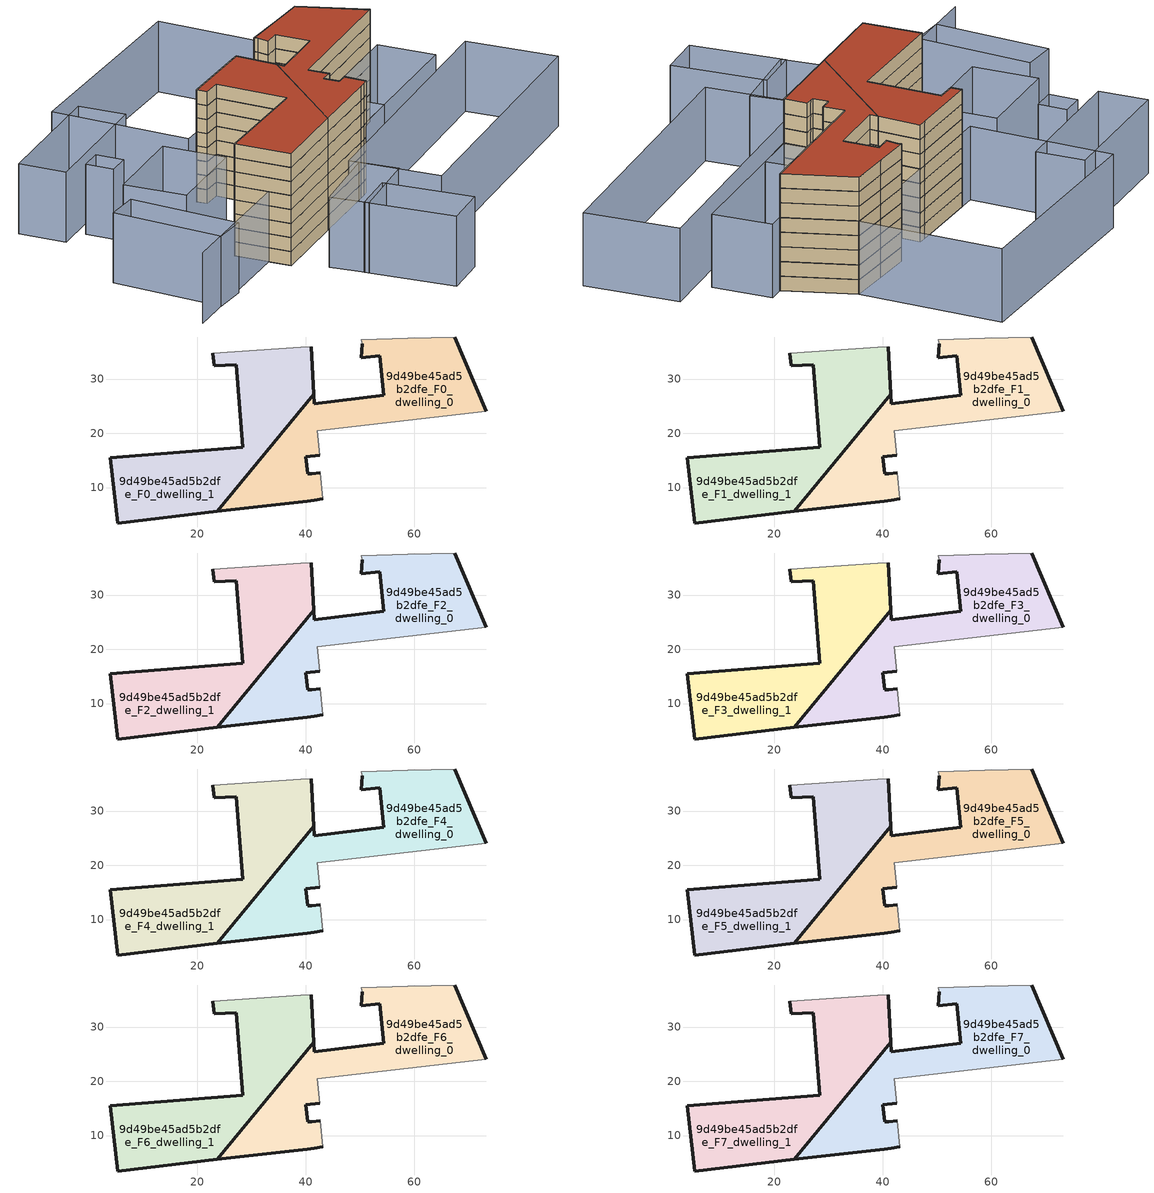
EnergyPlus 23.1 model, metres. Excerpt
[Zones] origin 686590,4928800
9d49be45ad5b2dfe_F0_dwelling_0
 floor ground (EU_floor_Construction): 73.29,24.1 67.45,37.75 58.76,37.49 50.28,37.21 50.4,36.48 50.2,33.9 53.6,34.28 54.4,26.98 41.54,25.48 41.46,27.23 23.71,5.6 40.25,7.52 41.56,7.7 43.11,7.91 42.71,12.69 41.11,12.57 40.39,12.51 40.01,15.71 42.6,15.92 42.12,20.43 z0
 wall outside (EU_wall_Construction): 67.45,37.75 73.29,24.1 / 42.6,15.92 40.01,15.71 40.39,12.51 41.11,12.57 42.71,12.69 / 43.11,7.91 41.56,7.7 40.25,7.52 23.71,5.6 41.46,27.23 41.54,25.48 54.4,26.98 53.6,34.28 50.2,33.9 50.4,36.48 z0:3
 wall adiabatic (EU_wall_Construction): 50.4,36.48 50.28,37.21 58.76,37.49 67.45,37.75 / 73.29,24.1 42.12,20.43 42.6,15.92 / 42.71,12.69 43.11,7.91 z0:3
9d49be45ad5b2dfe_F0_dwelling_1
 floor ground (EU_floor_Construction): 23.71,5.6 41.46,27.23 41.03,35.96 39.06,35.84 22.88,34.71 23.16,32.44 27.18,32.68 28.38,17.45 3.96,15.52 5.36,3.47 z0
 wall outside (EU_wall_Construction): 41.03,35.96 41.46,27.23 23.71,5.6 5.36,3.47 3.96,15.52 28.38,17.45 27.18,32.68 23.16,32.44 22.88,34.71 z0:3
 wall adiabatic (EU_wall_Construction): 22.88,34.71 39.06,35.84 41.03,35.96 z0:3
9d49be45ad5b2dfe_F1_dwelling_0
 floor to 9d49be45ad5b2dfe_F0_dwelling_0 (EU_floor_Construction): 73.29,24.1 67.45,37.75 58.76,37.49 50.28,37.21 50.4,36.48 50.2,33.9 53.6,34.28 54.4,26.98 41.54,25.48 41.46,27.23 23.71,5.6 40.25,7.52 41.56,7.7 43.11,7.91 42.71,12.69 41.11,12.57 40.39,12.51 40.01,15.71 42.6,15.92 42.12,20.43 z3
 wall outside (EU_wall_Construction): 67.45,37.75 73.29,24.1 / 42.6,15.92 40.01,15.71 40.39,12.51 41.11,12.57 42.71,12.69 / 43.11,7.91 41.56,7.7 40.25,7.52 23.71,5.6 41.46,27.23 41.54,25.48 54.4,26.98 53.6,34.28 50.2,33.9 50.4,36.48 z3:6
 wall adiabatic (EU_wall_Construction): 50.4,36.48 50.28,37.21 58.76,37.49 67.45,37.75 / 73.29,24.1 42.12,20.43 42.6,15.92 / 42.71,12.69 43.11,7.91 z3:6
9d49be45ad5b2dfe_F1_dwelling_1
 floor to 9d49be45ad5b2dfe_F0_dwelling_1 (EU_floor_Construction): 23.71,5.6 41.46,27.23 41.03,35.96 39.06,35.84 22.88,34.71 23.16,32.44 27.18,32.68 28.38,17.45 3.96,15.52 5.36,3.47 z3
 wall outside (EU_wall_Construction): 41.03,35.96 41.46,27.23 23.71,5.6 5.36,3.47 3.96,15.52 28.38,17.45 27.18,32.68 23.16,32.44 22.88,34.71 z3:6
 wall adiabatic (EU_wall_Construction): 22.88,34.71 39.06,35.84 41.03,35.96 z3:6
9d49be45ad5b2dfe_F2_dwelling_0
 floor to 9d49be45ad5b2dfe_F1_dwelling_0 (EU_floor_Construction): 73.29,24.1 67.45,37.75 58.76,37.49 50.28,37.21 50.4,36.48 50.2,33.9 53.6,34.28 54.4,26.98 41.54,25.48 41.46,27.23 23.71,5.6 40.25,7.52 41.56,7.7 43.11,7.91 42.71,12.69 41.11,12.57 40.39,12.51 40.01,15.71 42.6,15.92 42.12,20.43 z6
 wall outside (EU_wall_Construction): 67.45,37.75 73.29,24.1 / 42.6,15.92 40.01,15.71 40.39,12.51 41.11,12.57 42.71,12.69 / 43.11,7.91 41.56,7.7 40.25,7.52 23.71,5.6 41.46,27.23 41.54,25.48 54.4,26.98 53.6,34.28 50.2,33.9 50.4,36.48 z6:9
 wall adiabatic (EU_wall_Construction): 50.4,36.48 50.28,37.21 58.76,37.49 67.45,37.75 / 73.29,24.1 42.12,20.43 42.6,15.92 / 42.71,12.69 43.11,7.91 z6:9
9d49be45ad5b2dfe_F2_dwelling_1
 floor to 9d49be45ad5b2dfe_F1_dwelling_1 (EU_floor_Construction): 23.71,5.6 41.46,27.23 41.03,35.96 39.06,35.84 22.88,34.71 23.16,32.44 27.18,32.68 28.38,17.45 3.96,15.52 5.36,3.47 z6
 wall outside (EU_wall_Construction): 41.03,35.96 41.46,27.23 23.71,5.6 5.36,3.47 3.96,15.52 28.38,17.45 27.18,32.68 23.16,32.44 22.88,34.71 z6:9
 wall adiabatic (EU_wall_Construction): 22.88,34.71 39.06,35.84 41.03,35.96 z6:9
9d49be45ad5b2dfe_F3_dwelling_0
 floor to 9d49be45ad5b2dfe_F2_dwelling_0 (EU_floor_Construction): 73.29,24.1 67.45,37.75 58.76,37.49 50.28,37.21 50.4,36.48 50.2,33.9 53.6,34.28 54.4,26.98 41.54,25.48 41.46,27.23 23.71,5.6 40.25,7.52 41.56,7.7 43.11,7.91 42.71,12.69 41.11,12.57 40.39,12.51 40.01,15.71 42.6,15.92 42.12,20.43 z9
 wall outside (EU_wall_Construction): 67.45,37.75 73.29,24.1 / 42.6,15.92 40.01,15.71 40.39,12.51 41.11,12.57 42.71,12.69 / 43.11,7.91 41.56,7.7 40.25,7.52 23.71,5.6 41.46,27.23 41.54,25.48 54.4,26.98 53.6,34.28 50.2,33.9 50.4,36.48 z9:12
 wall adiabatic (EU_wall_Construction): 50.4,36.48 50.28,37.21 58.76,37.49 67.45,37.75 / 73.29,24.1 42.12,20.43 42.6,15.92 / 42.71,12.69 43.11,7.91 z9:12
9d49be45ad5b2dfe_F3_dwelling_1
 floor to 9d49be45ad5b2dfe_F2_dwelling_1 (EU_floor_Construction): 23.71,5.6 41.46,27.23 41.03,35.96 39.06,35.84 22.88,34.71 23.16,32.44 27.18,32.68 28.38,17.45 3.96,15.52 5.36,3.47 z9
 wall outside (EU_wall_Construction): 41.03,35.96 41.46,27.23 23.71,5.6 5.36,3.47 3.96,15.52 28.38,17.45 27.18,32.68 23.16,32.44 22.88,34.71 z9:12
 wall adiabatic (EU_wall_Construction): 22.88,34.71 39.06,35.84 41.03,35.96 z9:12
9d49be45ad5b2dfe_F4_dwelling_0
 floor to 9d49be45ad5b2dfe_F3_dwelling_0 (EU_floor_Construction): 73.29,24.1 67.45,37.75 58.76,37.49 50.28,37.21 50.4,36.48 50.2,33.9 53.6,34.28 54.4,26.98 41.54,25.48 41.46,27.23 23.71,5.6 40.25,7.52 41.56,7.7 43.11,7.91 42.71,12.69 41.11,12.57 40.39,12.51 40.01,15.71 42.6,15.92 42.12,20.43 z12
 wall outside (EU_wall_Construction): 67.45,37.75 73.29,24.1 / 42.6,15.92 40.01,15.71 40.39,12.51 41.11,12.57 42.71,12.69 / 43.11,7.91 41.56,7.7 40.25,7.52 23.71,5.6 41.46,27.23 41.54,25.48 54.4,26.98 53.6,34.28 50.2,33.9 50.4,36.48 z12:15
 wall adiabatic (EU_wall_Construction): 50.4,36.48 50.28,37.21 58.76,37.49 67.45,37.75 / 73.29,24.1 42.12,20.43 42.6,15.92 / 42.71,12.69 43.11,7.91 z12:15
9d49be45ad5b2dfe_F4_dwelling_1
 floor to 9d49be45ad5b2dfe_F3_dwelling_1 (EU_floor_Construction): 23.71,5.6 41.46,27.23 41.03,35.96 39.06,35.84 22.88,34.71 23.16,32.44 27.18,32.68 28.38,17.45 3.96,15.52 5.36,3.47 z12
 wall outside (EU_wall_Construction): 41.03,35.96 41.46,27.23 23.71,5.6 5.36,3.47 3.96,15.52 28.38,17.45 27.18,32.68 23.16,32.44 22.88,34.71 z12:15
 wall adiabatic (EU_wall_Construction): 22.88,34.71 39.06,35.84 41.03,35.96 z12:15
9d49be45ad5b2dfe_F5_dwelling_0
 floor to 9d49be45ad5b2dfe_F4_dwelling_0 (EU_floor_Construction): 73.29,24.1 67.45,37.75 58.76,37.49 50.28,37.21 50.4,36.48 50.2,33.9 53.6,34.28 54.4,26.98 41.54,25.48 41.46,27.23 23.71,5.6 40.25,7.52 41.56,7.7 43.11,7.91 42.71,12.69 41.11,12.57 40.39,12.51 40.01,15.71 42.6,15.92 42.12,20.43 z15
 wall outside (EU_wall_Construction): 67.45,37.75 73.29,24.1 / 42.6,15.92 40.01,15.71 40.39,12.51 41.11,12.57 42.71,12.69 / 43.11,7.91 41.56,7.7 40.25,7.52 23.71,5.6 41.46,27.23 41.54,25.48 54.4,26.98 53.6,34.28 50.2,33.9 50.4,36.48 z15:18
 wall adiabatic (EU_wall_Construction): 50.4,36.48 50.28,37.21 58.76,37.49 67.45,37.75 / 73.29,24.1 42.12,20.43 42.6,15.92 / 42.71,12.69 43.11,7.91 z15:18
9d49be45ad5b2dfe_F5_dwelling_1
 floor to 9d49be45ad5b2dfe_F4_dwelling_1 (EU_floor_Construction): 23.71,5.6 41.46,27.23 41.03,35.96 39.06,35.84 22.88,34.71 23.16,32.44 27.18,32.68 28.38,17.45 3.96,15.52 5.36,3.47 z15
 wall outside (EU_wall_Construction): 41.03,35.96 41.46,27.23 23.71,5.6 5.36,3.47 3.96,15.52 28.38,17.45 27.18,32.68 23.16,32.44 22.88,34.71 z15:18
 wall adiabatic (EU_wall_Construction): 22.88,34.71 39.06,35.84 41.03,35.96 z15:18
9d49be45ad5b2dfe_F6_dwelling_0
 floor to 9d49be45ad5b2dfe_F5_dwelling_0 (EU_floor_Construction): 73.29,24.1 67.45,37.75 58.76,37.49 50.28,37.21 50.4,36.48 50.2,33.9 53.6,34.28 54.4,26.98 41.54,25.48 41.46,27.23 23.71,5.6 40.25,7.52 41.56,7.7 43.11,7.91 42.71,12.69 41.11,12.57 40.39,12.51 40.01,15.71 42.6,15.92 42.12,20.43 z18
 wall outside (EU_wall_Construction): 67.45,37.75 73.29,24.1 / 42.6,15.92 40.01,15.71 40.39,12.51 41.11,12.57 42.71,12.69 / 43.11,7.91 41.56,7.7 40.25,7.52 23.71,5.6 41.46,27.23 41.54,25.48 54.4,26.98 53.6,34.28 50.2,33.9 50.4,36.48 z18:21
 wall adiabatic (EU_wall_Construction): 50.4,36.48 50.28,37.21 58.76,37.49 67.45,37.75 / 73.29,24.1 42.12,20.43 42.6,15.92 / 42.71,12.69 43.11,7.91 z18:21
9d49be45ad5b2dfe_F6_dwelling_1
 floor to 9d49be45ad5b2dfe_F5_dwelling_1 (EU_floor_Construction): 23.71,5.6 41.46,27.23 41.03,35.96 39.06,35.84 22.88,34.71 23.16,32.44 27.18,32.68 28.38,17.45 3.96,15.52 5.36,3.47 z18
 wall outside (EU_wall_Construction): 41.03,35.96 41.46,27.23 23.71,5.6 5.36,3.47 3.96,15.52 28.38,17.45 27.18,32.68 23.16,32.44 22.88,34.71 z18:21
 wall adiabatic (EU_wall_Construction): 22.88,34.71 39.06,35.84 41.03,35.96 z18:21
9d49be45ad5b2dfe_F7_dwelling_0
 floor to 9d49be45ad5b2dfe_F6_dwelling_0 (EU_floor_Construction): 73.29,24.1 67.45,37.75 58.76,37.49 50.28,37.21 50.4,36.48 50.2,33.9 53.6,34.28 54.4,26.98 41.54,25.48 41.46,27.23 23.71,5.6 40.25,7.52 41.56,7.7 43.11,7.91 42.71,12.69 41.11,12.57 40.39,12.51 40.01,15.71 42.6,15.92 42.12,20.43 z21
 wall outside (EU_wall_Construction): 67.45,37.75 73.29,24.1 / 42.6,15.92 40.01,15.71 40.39,12.51 41.11,12.57 42.71,12.69 / 43.11,7.91 41.56,7.7 40.25,7.52 23.71,5.6 41.46,27.23 41.54,25.48 54.4,26.98 53.6,34.28 50.2,33.9 50.4,36.48 z21:24
 wall adiabatic (EU_wall_Construction): 50.4,36.48 50.28,37.21 58.76,37.49 67.45,37.75 / 73.29,24.1 42.12,20.43 42.6,15.92 / 42.71,12.69 43.11,7.91 z21:24
 roof outside (EU_roof_Construction): 67.45,37.75 73.29,24.1 42.12,20.43 42.6,15.92 40.01,15.71 40.39,12.51 41.11,12.57 42.71,12.69 43.11,7.91 41.56,7.7 40.25,7.52 23.71,5.6 41.46,27.23 41.54,25.48 54.4,26.98 53.6,34.28 50.2,33.9 50.4,36.48 50.28,37.21 58.76,37.49 z24
9d49be45ad5b2dfe_F7_dwelling_1
 floor to 9d49be45ad5b2dfe_F6_dwelling_1 (EU_floor_Construction): 23.71,5.6 41.46,27.23 41.03,35.96 39.06,35.84 22.88,34.71 23.16,32.44 27.18,32.68 28.38,17.45 3.96,15.52 5.36,3.47 z21
 wall outside (EU_wall_Construction): 41.03,35.96 41.46,27.23 23.71,5.6 5.36,3.47 3.96,15.52 28.38,17.45 27.18,32.68 23.16,32.44 22.88,34.71 z21:24
 wall adiabatic (EU_wall_Construction): 22.88,34.71 39.06,35.84 41.03,35.96 z21:24
 roof outside (EU_roof_Construction): 41.03,35.96 41.46,27.23 23.71,5.6 5.36,3.47 3.96,15.52 28.38,17.45 27.18,32.68 23.16,32.44 22.88,34.71 39.06,35.84 z24
shading: -27.06,5.01 19.76,9.77 / 12.64,-29.57 9.72,-10.45 / 9.72,-10.45 19.58,-8.94 / 19.58,-8.94 22.5,-28.06 / 22.5,-28.06 12.64,-29.57 / 27.29,-8.33 9.9,-11.47 / 9.9,-11.47 8.42,-3.33 / 8.42,-3.33 25.81,-0.18 / 25.81,-0.18 27.29,-8.33 / 25.42,1.91 86.73,10.33 / 86.73,10.33 89.39,-9.06 / 89.39,-9.06 28.08,-17.47 / 28.08,-17.47 25.42,1.91 / 52.4,9.15 43.11,7.91 / 43.11,7.91 41.95,16.53 / 41.95,16.53 51.24,17.78 / 51.24,17.78 52.4,9.15 / 42.07,20.42 76.71,24.5 / 76.71,24.5 78.16,12.19 / 78.16,12.19 43.52,8.11 / 43.52,8.11 42.07,20.42 / -11.53,29.94 -10.99,6.05 / -10.99,6.05 -18.31,5.89 / -18.31,5.89 -18.85,29.77 / -18.85,29.77 -11.53,29.94 / -4.62,21.36 -6.13,34.76 / -6.13,34.76 13.65,36.99 / 13.65,36.99 15.16,23.59 / 15.16,23.59 -4.62,21.36 / 3.73,46.46 4.37,40.55 / 4.37,40.55 -0.59,40.01 / -0.59,40.01 -1.23,45.92 / -1.23,45.92 3.73,46.46 / 67.45,37.75 19.41,34.47 / 19.41,34.47 17.4,64.02 / 17.4,64.02 65.44,67.29 / 65.44,67.29 67.45,37.75 / 22.39,60.89 23.55,50.89 / 23.55,50.89 -6.37,47.42 / -6.37,47.42 -7.53,57.42 / -7.53,57.42 22.39,60.89 z0:15
[Building]
EU S2 Campaign: North Axis=0; Terrain=City; Solar Distribution=FullExterior
[Site:Location]
Bologna: Latitude=44.5; Longitude=11.25; Time Zone=1; Elevation=37
[SizingPeriod:WeatherFileDays]
AnnualSizingPeriod: Begin Month=1; Begin Day of Month=1; End Month=12; End Day of Month=31; Day of Week for Start Day=Monday; Use Weather File Daylight Saving Period=No; Use Weather File Rain and Snow Indicators=No
[MATERIAL]
EU_InternalMass_Material: Roughness=MediumRough; Thickness=0.1; Conductivity=1; Density=1800; Specific Heat=900; Thermal Absorptance=0.9; Solar Absorptance=0.7; Visible Absorptance=0.7
[MATERIAL:NOMASS] Roughness=MediumRough; Thermal Absorptance=0.9; Solar Absorptance=0.7; Visible Absorptance=0.7
Name | Thermal Resistance
EU_wall_NoMass | 0.905828
EU_roof_NoMass | 0.37593
EU_floor_NoMass | 0.67114
[CONSTRUCTION]
EU_wall_Construction: EU_wall_NoMass
EU_roof_Construction: EU_roof_NoMass
EU_floor_Construction: EU_floor_NoMass
EU_InternalMass_Construction: EU_InternalMass_Material
[ZONE] Type=1; Multiplier=1; Ceiling Height=autocalculate; Floor Area=autocalculate; Part of Total Floor Area=Yes
Name | Volume
9d49be45ad5b2dfe_F0_dwelling_0; 9d49be45ad5b2dfe_F1_dwelling_0; 9d49be45ad5b2dfe_F2_dwelling_0; 9d49be45ad5b2dfe_F3_dwelling_0; 9d49be45ad5b2dfe_F4_dwelling_0; 9d49be45ad5b2dfe_F5_dwelling_0; 9d49be45ad5b2dfe_F6_dwelling_0; 9d49be45ad5b2dfe_F7_dwelling_0 | 1497.7
9d49be45ad5b2dfe_F0_dwelling_1; 9d49be45ad5b2dfe_F1_dwelling_1; 9d49be45ad5b2dfe_F2_dwelling_1; 9d49be45ad5b2dfe_F3_dwelling_1; 9d49be45ad5b2dfe_F4_dwelling_1; 9d49be45ad5b2dfe_F5_dwelling_1; 9d49be45ad5b2dfe_F6_dwelling_1; 9d49be45ad5b2dfe_F7_dwelling_1 | 1497.73
[INTERNALMASS] Construction=EU_InternalMass_Construction
Name | Zone or ZoneList | Surface Area
9d49be45ad5b2dfe_F0_dwelling_0_EU_InternalMass | 9d49be45ad5b2dfe_F0_dwelling_0 | 499.234
9d49be45ad5b2dfe_F0_dwelling_1_EU_InternalMass | 9d49be45ad5b2dfe_F0_dwelling_1 | 499.244
9d49be45ad5b2dfe_F1_dwelling_0_EU_InternalMass | 9d49be45ad5b2dfe_F1_dwelling_0 | 499.234
9d49be45ad5b2dfe_F1_dwelling_1_EU_InternalMass | 9d49be45ad5b2dfe_F1_dwelling_1 | 499.244
9d49be45ad5b2dfe_F2_dwelling_0_EU_InternalMass | 9d49be45ad5b2dfe_F2_dwelling_0 | 499.234
9d49be45ad5b2dfe_F2_dwelling_1_EU_InternalMass | 9d49be45ad5b2dfe_F2_dwelling_1 | 499.244
9d49be45ad5b2dfe_F3_dwelling_0_EU_InternalMass | 9d49be45ad5b2dfe_F3_dwelling_0 | 499.234
9d49be45ad5b2dfe_F3_dwelling_1_EU_InternalMass | 9d49be45ad5b2dfe_F3_dwelling_1 | 499.244
9d49be45ad5b2dfe_F4_dwelling_0_EU_InternalMass | 9d49be45ad5b2dfe_F4_dwelling_0 | 499.234
9d49be45ad5b2dfe_F4_dwelling_1_EU_InternalMass | 9d49be45ad5b2dfe_F4_dwelling_1 | 499.244
9d49be45ad5b2dfe_F5_dwelling_0_EU_InternalMass | 9d49be45ad5b2dfe_F5_dwelling_0 | 499.234
9d49be45ad5b2dfe_F5_dwelling_1_EU_InternalMass | 9d49be45ad5b2dfe_F5_dwelling_1 | 499.244
9d49be45ad5b2dfe_F6_dwelling_0_EU_InternalMass | 9d49be45ad5b2dfe_F6_dwelling_0 | 499.234
9d49be45ad5b2dfe_F6_dwelling_1_EU_InternalMass | 9d49be45ad5b2dfe_F6_dwelling_1 | 499.244
9d49be45ad5b2dfe_F7_dwelling_0_EU_InternalMass | 9d49be45ad5b2dfe_F7_dwelling_0 | 499.234
9d49be45ad5b2dfe_F7_dwelling_1_EU_InternalMass | 9d49be45ad5b2dfe_F7_dwelling_1 | 499.244
[OTHEREQUIPMENT] Fuel Type=Electricity; Design Level Calculation Method=Watts/Area; Power per Zone Floor Area=1; Fraction Latent=0; Fraction Radiant=0; Fraction Lost=0; Carbon Dioxide Generation Rate=0; EndUse Subcategory=EU_Step8_InternalGains
Name | Zone or ZoneList or Space or SpaceList | Schedule
EU_Step8_InternalGain_9d49be45ad5b2dfe_F0_dwelling_0_f000 | 9d49be45ad5b2dfe_F0_dwelling_0 | EU_Step8_GainSchedule_9d49be45ad5b2dfe_F0_dwelling_0_f000
EU_Step8_InternalGain_9d49be45ad5b2dfe_F0_dwelling_1_f000 | 9d49be45ad5b2dfe_F0_dwelling_1 | EU_Step8_GainSchedule_9d49be45ad5b2dfe_F0_dwelling_1_f000
EU_Step8_InternalGain_9d49be45ad5b2dfe_F1_dwelling_0_f000 | 9d49be45ad5b2dfe_F1_dwelling_0 | EU_Step8_GainSchedule_9d49be45ad5b2dfe_F1_dwelling_0_f000
EU_Step8_InternalGain_9d49be45ad5b2dfe_F1_dwelling_1_f000 | 9d49be45ad5b2dfe_F1_dwelling_1 | EU_Step8_GainSchedule_9d49be45ad5b2dfe_F1_dwelling_1_f000
EU_Step8_InternalGain_9d49be45ad5b2dfe_F2_dwelling_0_f000 | 9d49be45ad5b2dfe_F2_dwelling_0 | EU_Step8_GainSchedule_9d49be45ad5b2dfe_F2_dwelling_0_f000
EU_Step8_InternalGain_9d49be45ad5b2dfe_F2_dwelling_1_f000 | 9d49be45ad5b2dfe_F2_dwelling_1 | EU_Step8_GainSchedule_9d49be45ad5b2dfe_F2_dwelling_1_f000
EU_Step8_InternalGain_9d49be45ad5b2dfe_F3_dwelling_0_f000 | 9d49be45ad5b2dfe_F3_dwelling_0 | EU_Step8_GainSchedule_9d49be45ad5b2dfe_F3_dwelling_0_f000
EU_Step8_InternalGain_9d49be45ad5b2dfe_F3_dwelling_1_f000 | 9d49be45ad5b2dfe_F3_dwelling_1 | EU_Step8_GainSchedule_9d49be45ad5b2dfe_F3_dwelling_1_f000
EU_Step8_InternalGain_9d49be45ad5b2dfe_F4_dwelling_0_f000 | 9d49be45ad5b2dfe_F4_dwelling_0 | EU_Step8_GainSchedule_9d49be45ad5b2dfe_F4_dwelling_0_f000
EU_Step8_InternalGain_9d49be45ad5b2dfe_F4_dwelling_1_f000 | 9d49be45ad5b2dfe_F4_dwelling_1 | EU_Step8_GainSchedule_9d49be45ad5b2dfe_F4_dwelling_1_f000
EU_Step8_InternalGain_9d49be45ad5b2dfe_F5_dwelling_0_f000 | 9d49be45ad5b2dfe_F5_dwelling_0 | EU_Step8_GainSchedule_9d49be45ad5b2dfe_F5_dwelling_0_f000
EU_Step8_InternalGain_9d49be45ad5b2dfe_F5_dwelling_1_f000 | 9d49be45ad5b2dfe_F5_dwelling_1 | EU_Step8_GainSchedule_9d49be45ad5b2dfe_F5_dwelling_1_f000
EU_Step8_InternalGain_9d49be45ad5b2dfe_F6_dwelling_0_f000 | 9d49be45ad5b2dfe_F6_dwelling_0 | EU_Step8_GainSchedule_9d49be45ad5b2dfe_F6_dwelling_0_f000
EU_Step8_InternalGain_9d49be45ad5b2dfe_F6_dwelling_1_f000 | 9d49be45ad5b2dfe_F6_dwelling_1 | EU_Step8_GainSchedule_9d49be45ad5b2dfe_F6_dwelling_1_f000
EU_Step8_InternalGain_9d49be45ad5b2dfe_F7_dwelling_0_f000 | 9d49be45ad5b2dfe_F7_dwelling_0 | EU_Step8_GainSchedule_9d49be45ad5b2dfe_F7_dwelling_0_f000
EU_Step8_InternalGain_9d49be45ad5b2dfe_F7_dwelling_1_f000 | 9d49be45ad5b2dfe_F7_dwelling_1 | EU_Step8_GainSchedule_9d49be45ad5b2dfe_F7_dwelling_1_f000
[ZONEVENTILATION:DESIGNFLOWRATE] Schedule=EU_AlwaysOn; Design Flow Rate Calculation Method=AirChanges/Hour; Air Changes per Hour=0.73129; Ventilation Type=Natural; Fan Pressure Rise=0; Fan Total Efficiency=1; Constant Term Coefficient=1; Temperature Term Coefficient=0; Velocity Term Coefficient=0; Velocity Squared Term Coefficient=0; Minimum Indoor Temperature=-100; Maximum Indoor Temperature=100; Delta Temperature=-100; Minimum Outdoor Temperature=-100; Maximum Outdoor Temperature=100; Maximum Wind Speed=40
Name | Zone or ZoneList or Space or SpaceList
EU_ConstantAir_9d49be45ad5b2dfe_F0_dwelling_0 | 9d49be45ad5b2dfe_F0_dwelling_0
EU_ConstantAir_9d49be45ad5b2dfe_F0_dwelling_1 | 9d49be45ad5b2dfe_F0_dwelling_1
EU_ConstantAir_9d49be45ad5b2dfe_F1_dwelling_0 | 9d49be45ad5b2dfe_F1_dwelling_0
EU_ConstantAir_9d49be45ad5b2dfe_F1_dwelling_1 | 9d49be45ad5b2dfe_F1_dwelling_1
EU_ConstantAir_9d49be45ad5b2dfe_F2_dwelling_0 | 9d49be45ad5b2dfe_F2_dwelling_0
EU_ConstantAir_9d49be45ad5b2dfe_F2_dwelling_1 | 9d49be45ad5b2dfe_F2_dwelling_1
EU_ConstantAir_9d49be45ad5b2dfe_F3_dwelling_0 | 9d49be45ad5b2dfe_F3_dwelling_0
EU_ConstantAir_9d49be45ad5b2dfe_F3_dwelling_1 | 9d49be45ad5b2dfe_F3_dwelling_1
EU_ConstantAir_9d49be45ad5b2dfe_F4_dwelling_0 | 9d49be45ad5b2dfe_F4_dwelling_0
EU_ConstantAir_9d49be45ad5b2dfe_F4_dwelling_1 | 9d49be45ad5b2dfe_F4_dwelling_1
EU_ConstantAir_9d49be45ad5b2dfe_F5_dwelling_0 | 9d49be45ad5b2dfe_F5_dwelling_0
EU_ConstantAir_9d49be45ad5b2dfe_F5_dwelling_1 | 9d49be45ad5b2dfe_F5_dwelling_1
EU_ConstantAir_9d49be45ad5b2dfe_F6_dwelling_0 | 9d49be45ad5b2dfe_F6_dwelling_0
EU_ConstantAir_9d49be45ad5b2dfe_F6_dwelling_1 | 9d49be45ad5b2dfe_F6_dwelling_1
EU_ConstantAir_9d49be45ad5b2dfe_F7_dwelling_0 | 9d49be45ad5b2dfe_F7_dwelling_0
EU_ConstantAir_9d49be45ad5b2dfe_F7_dwelling_1 | 9d49be45ad5b2dfe_F7_dwelling_1
[HVACTEMPLATE:THERMOSTAT] Constant Heating Setpoint=20; Constant Cooling Setpoint=50
EU_HeatOnly_9d49be45ad5b2dfe_F0_dwelling_0; EU_HeatOnly_9d49be45ad5b2dfe_F0_dwelling_1; EU_HeatOnly_9d49be45ad5b2dfe_F1_dwelling_0; EU_HeatOnly_9d49be45ad5b2dfe_F1_dwelling_1; EU_HeatOnly_9d49be45ad5b2dfe_F2_dwelling_0; EU_HeatOnly_9d49be45ad5b2dfe_F2_dwelling_1; EU_HeatOnly_9d49be45ad5b2dfe_F3_dwelling_0; EU_HeatOnly_9d49be45ad5b2dfe_F3_dwelling_1; EU_HeatOnly_9d49be45ad5b2dfe_F4_dwelling_0; EU_HeatOnly_9d49be45ad5b2dfe_F4_dwelling_1; EU_HeatOnly_9d49be45ad5b2dfe_F5_dwelling_0; EU_HeatOnly_9d49be45ad5b2dfe_F5_dwelling_1; EU_HeatOnly_9d49be45ad5b2dfe_F6_dwelling_0; EU_HeatOnly_9d49be45ad5b2dfe_F6_dwelling_1; EU_HeatOnly_9d49be45ad5b2dfe_F7_dwelling_0; EU_HeatOnly_9d49be45ad5b2dfe_F7_dwelling_1
[HVACTEMPLATE:ZONE:IDEALLOADSAIRSYSTEM] System Availability Schedule=EU_AlwaysOn; Maximum Heating Supply Air Temperature=50; Minimum Cooling Supply Air Temperature=13; Maximum Heating Supply Air Humidity Ratio=0.0156; Minimum Cooling Supply Air Humidity Ratio=0.0077; Heating Limit=NoLimit; Cooling Limit=NoLimit; Heating Availability Schedule=EU_AlwaysOn; Cooling Availability Schedule=EU_CoolingOff; Dehumidification Control Type=ConstantSensibleHeatRatio; Cooling Sensible Heat Ratio=0.7; Dehumidification Setpoint=60; Humidification Control Type=None; Humidification Setpoint=30; Outdoor Air Method=None; Outdoor Air Flow Rate per Person=0.00944; Outdoor Air Flow Rate per Zone Floor Area=0; Outdoor Air Flow Rate per Zone=0; Demand Controlled Ventilation Type=None; Outdoor Air Economizer Type=NoEconomizer; Heat Recovery Type=None; Sensible Heat Recovery Effectiveness=0.7; Latent Heat Recovery Effectiveness=0.65
Name | Template Thermostat
9d49be45ad5b2dfe_F0_dwelling_0 | EU_HeatOnly_9d49be45ad5b2dfe_F0_dwelling_0
9d49be45ad5b2dfe_F0_dwelling_1 | EU_HeatOnly_9d49be45ad5b2dfe_F0_dwelling_1
9d49be45ad5b2dfe_F1_dwelling_0 | EU_HeatOnly_9d49be45ad5b2dfe_F1_dwelling_0
9d49be45ad5b2dfe_F1_dwelling_1 | EU_HeatOnly_9d49be45ad5b2dfe_F1_dwelling_1
9d49be45ad5b2dfe_F2_dwelling_0 | EU_HeatOnly_9d49be45ad5b2dfe_F2_dwelling_0
9d49be45ad5b2dfe_F2_dwelling_1 | EU_HeatOnly_9d49be45ad5b2dfe_F2_dwelling_1
9d49be45ad5b2dfe_F3_dwelling_0 | EU_HeatOnly_9d49be45ad5b2dfe_F3_dwelling_0
9d49be45ad5b2dfe_F3_dwelling_1 | EU_HeatOnly_9d49be45ad5b2dfe_F3_dwelling_1
9d49be45ad5b2dfe_F4_dwelling_0 | EU_HeatOnly_9d49be45ad5b2dfe_F4_dwelling_0
9d49be45ad5b2dfe_F4_dwelling_1 | EU_HeatOnly_9d49be45ad5b2dfe_F4_dwelling_1
9d49be45ad5b2dfe_F5_dwelling_0 | EU_HeatOnly_9d49be45ad5b2dfe_F5_dwelling_0
9d49be45ad5b2dfe_F5_dwelling_1 | EU_HeatOnly_9d49be45ad5b2dfe_F5_dwelling_1
9d49be45ad5b2dfe_F6_dwelling_0 | EU_HeatOnly_9d49be45ad5b2dfe_F6_dwelling_0
9d49be45ad5b2dfe_F6_dwelling_1 | EU_HeatOnly_9d49be45ad5b2dfe_F6_dwelling_1
9d49be45ad5b2dfe_F7_dwelling_0 | EU_HeatOnly_9d49be45ad5b2dfe_F7_dwelling_0
9d49be45ad5b2dfe_F7_dwelling_1 | EU_HeatOnly_9d49be45ad5b2dfe_F7_dwelling_1
[SIZING:ZONE] Zone Cooling Design Supply Air Temperature Input Method=SupplyAirTemperature; Zone Cooling Design Supply Air Temperature=13; Zone Heating Design Supply Air Temperature Input Method=SupplyAirTemperature; Zone Heating Design Supply Air Temperature=50; Zone Cooling Design Supply Air Humidity Ratio=0.008; Zone Heating Design Supply Air Humidity Ratio=0.008; Cooling Design Air Flow Method=DesignDay; Cooling Design Air Flow Rate=0; Cooling Minimum Air Flow per Zone Floor Area=0.000762; Cooling Minimum Air Flow=0; Cooling Minimum Air Flow Fraction=0.2; Heating Design Air Flow Method=DesignDay; Heating Design Air Flow Rate=0; Heating Maximum Air Flow per Zone Floor Area=0.002032; Heating Maximum Air Flow=0.141576; Heating Maximum Air Flow Fraction=0.3; Account for Dedicated Outdoor Air System=No; Dedicated Outdoor Air System Control Strategy=NeutralSupplyAir; Dedicated Outdoor Air Low Setpoint Temperature for Design=autosize; Dedicated Outdoor Air High Setpoint Temperature for Design=autosize; Zone Load Sizing Method=Sensible Load Only No Latent Load; Zone Latent Cooling Design Supply Air Humidity Ratio Input Method=HumidityRatioDifference; Zone Cooling Design Supply Air Humidity Ratio Difference=0.005; Zone Latent Heating Design Supply Air Humidity Ratio Input Method=HumidityRatioDifference; Zone Humidification Design Supply Air Humidity Ratio Difference=0.005
9d49be45ad5b2dfe_F0_dwelling_0; 9d49be45ad5b2dfe_F0_dwelling_1; 9d49be45ad5b2dfe_F1_dwelling_0; 9d49be45ad5b2dfe_F1_dwelling_1; 9d49be45ad5b2dfe_F2_dwelling_0; 9d49be45ad5b2dfe_F2_dwelling_1; 9d49be45ad5b2dfe_F3_dwelling_0; 9d49be45ad5b2dfe_F3_dwelling_1; 9d49be45ad5b2dfe_F4_dwelling_0; 9d49be45ad5b2dfe_F4_dwelling_1; 9d49be45ad5b2dfe_F5_dwelling_0; 9d49be45ad5b2dfe_F5_dwelling_1; 9d49be45ad5b2dfe_F6_dwelling_0; 9d49be45ad5b2dfe_F6_dwelling_1; 9d49be45ad5b2dfe_F7_dwelling_0; 9d49be45ad5b2dfe_F7_dwelling_1
[SCHEDULE:CONSTANT]
Name | Hourly Value
EU_AlwaysOn | 1
EU_CoolingOff | 0
[SCHEDULE:FILE] Column Number=1; Rows to Skip at Top=0; Number of Hours of Data=8760; Column Separator=Comma; Interpolate to Timestep=No; Minutes per Item=60; Adjust Schedule for Daylight Savings=Yes
Name | File
EU_Step8_GainSchedule_9d49be45ad5b2dfe_F0_dwelling_0_f000 | ../../schedules/9d49be45ad5b2dfe/9d49be45ad5b2dfe_F0_dwelling_0_f000_gain.csv
EU_Step8_GainSchedule_9d49be45ad5b2dfe_F0_dwelling_1_f000 | ../../schedules/9d49be45ad5b2dfe/9d49be45ad5b2dfe_F0_dwelling_1_f000_gain.csv
EU_Step8_GainSchedule_9d49be45ad5b2dfe_F1_dwelling_0_f000 | ../../schedules/9d49be45ad5b2dfe/9d49be45ad5b2dfe_F1_dwelling_0_f000_gain.csv
EU_Step8_GainSchedule_9d49be45ad5b2dfe_F1_dwelling_1_f000 | ../../schedules/9d49be45ad5b2dfe/9d49be45ad5b2dfe_F1_dwelling_1_f000_gain.csv
EU_Step8_GainSchedule_9d49be45ad5b2dfe_F2_dwelling_0_f000 | ../../schedules/9d49be45ad5b2dfe/9d49be45ad5b2dfe_F2_dwelling_0_f000_gain.csv
EU_Step8_GainSchedule_9d49be45ad5b2dfe_F2_dwelling_1_f000 | ../../schedules/9d49be45ad5b2dfe/9d49be45ad5b2dfe_F2_dwelling_1_f000_gain.csv
EU_Step8_GainSchedule_9d49be45ad5b2dfe_F3_dwelling_0_f000 | ../../schedules/9d49be45ad5b2dfe/9d49be45ad5b2dfe_F3_dwelling_0_f000_gain.csv
EU_Step8_GainSchedule_9d49be45ad5b2dfe_F3_dwelling_1_f000 | ../../schedules/9d49be45ad5b2dfe/9d49be45ad5b2dfe_F3_dwelling_1_f000_gain.csv
EU_Step8_GainSchedule_9d49be45ad5b2dfe_F4_dwelling_0_f000 | ../../schedules/9d49be45ad5b2dfe/9d49be45ad5b2dfe_F4_dwelling_0_f000_gain.csv
EU_Step8_GainSchedule_9d49be45ad5b2dfe_F4_dwelling_1_f000 | ../../schedules/9d49be45ad5b2dfe/9d49be45ad5b2dfe_F4_dwelling_1_f000_gain.csv
EU_Step8_GainSchedule_9d49be45ad5b2dfe_F5_dwelling_0_f000 | ../../schedules/9d49be45ad5b2dfe/9d49be45ad5b2dfe_F5_dwelling_0_f000_gain.csv
EU_Step8_GainSchedule_9d49be45ad5b2dfe_F5_dwelling_1_f000 | ../../schedules/9d49be45ad5b2dfe/9d49be45ad5b2dfe_F5_dwelling_1_f000_gain.csv
EU_Step8_GainSchedule_9d49be45ad5b2dfe_F6_dwelling_0_f000 | ../../schedules/9d49be45ad5b2dfe/9d49be45ad5b2dfe_F6_dwelling_0_f000_gain.csv
EU_Step8_GainSchedule_9d49be45ad5b2dfe_F6_dwelling_1_f000 | ../../schedules/9d49be45ad5b2dfe/9d49be45ad5b2dfe_F6_dwelling_1_f000_gain.csv
EU_Step8_GainSchedule_9d49be45ad5b2dfe_F7_dwelling_0_f000 | ../../schedules/9d49be45ad5b2dfe/9d49be45ad5b2dfe_F7_dwelling_0_f000_gain.csv
EU_Step8_GainSchedule_9d49be45ad5b2dfe_F7_dwelling_1_f000 | ../../schedules/9d49be45ad5b2dfe/9d49be45ad5b2dfe_F7_dwelling_1_f000_gain.csv
